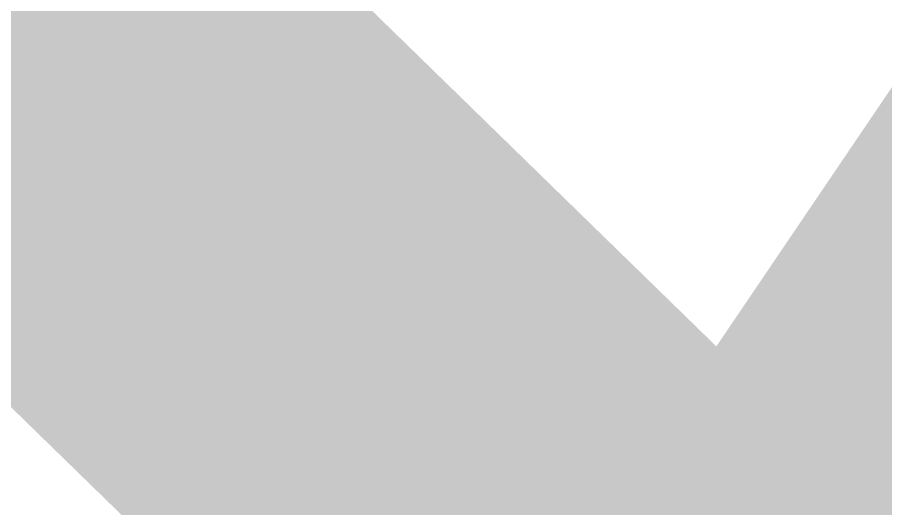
# Model space of a CAD drawing. Header units: metres. Extents: x 326467 to 340077, y 1811030 to 1824953.
# Drawn here: x 329597.005 to 329601.919, y 1813122.585 to 1813125.364 of the extents above; entities that cross this region are included whole.
import ezdxf

# ---------------------------------------------------------------- set-up
doc = ezdxf.new("R2010")
doc.units = ezdxf.units.M
doc.header["$MEASUREMENT"] = 0
for name, color, linetype in [('HIGH TIDE LINE', 6, 'Continuous'), ('MANGROOVE', 112, 'Continuous'), ('NDZ-200M FROM CRZ', 30, 'Continuous')]:
    doc.layers.add(name, color=color, linetype=linetype)

# ---------------------------------------------------------------- blocks, each defined once
blk = doc.blocks.new('16')
at = {"layer": 'MANGROOVE'}
h = blk.add_hatch(dxfattribs=at)
h.set_pattern_fill('GRASS', color=256, scale=0.606428, angle=-0.4421)
h.set_pattern_definition([(89.55787, (320150.772, 1810233.299), (-10.807394, 10.975486), [2.888115, -18.895414]), (44.55787, (320150.772, 1810233.299), (-10.807394, 10.975486), [2.888115, -12.515166]), (134.55787, (320150.772, 1810233.299), (-10.975486, -10.807394), [2.888115, -12.515166])])
h.paths.add_polyline_path([(329780.0607, 1813360.5542), (329809.3518, 1813454.4662), (329818.2703, 1813528.5882), (329809.1077, 1813593.6307), (329800.315, 1813649.6216), (329815.6565, 1813702.1831), (329825.5777, 1813735.4704), (329822.662, 1813756.1258), (329806.1124, 1813774.6915), (329782.8991, 1813783.6506), (329746.3758, 1813775.5914), (329720.9999, 1813768.0332), (329722.66, 1813750.0275), (329718.2744, 1813705.5849), (329714.0135, 1813677.3146), (329705.7103, 1813649.0754), (329705.6479, 1813640.9893), (329705.5231, 1813624.817), (329713.4207, 1813600.4962), (329717.2136, 1813568.1204), (329708.5984, 1813499.4505), (329704.3064, 1813467.1371), (329699.8271, 1813410.5653), (329691.555, 1813386.3692), (329687.2006, 1813345.9697), (329687.1694, 1813341.9266), (329687.107, 1813333.8405), (329678.8974, 1813317.7306), (329666.4581, 1813277.3934), (329654.1436, 1813253.2286), (329629.6082, 1813217.028), (329609.1776, 1813188.8825), (329584.7359, 1813164.8112), (329586.3286, 1813139.6231), (329597.1984, 1813125.0523), (329608.0987, 1813114.4322), (329629.163, 1813111.6357), (329670.2109, 1813136.7808), (329741.61, 1813218.9239), (329764.2463, 1813249.0401), (329776.4519, 1813293.7239)])
at = {"layer": 'HIGH TIDE LINE', "lineweight": 35, "const_width": 3.0321}
blk.add_lwpolyline([(329575.9022, 1813067.8399), (329588.2791, 1813100.0909), (329600.5624, 1813120.2126), (329608.7408, 1813132.2795), (329612.8145, 1813136.2913), (329633.1827, 1813156.3507), (329645.4347, 1813172.4294)], dxfattribs=at)
at = {"layer": 'MANGROOVE', "const_width": 3.0321, "flags": 128}
blk.add_lwpolyline([(329691.555, 1813386.3692), (329687.2006, 1813345.9697), (329687.1694, 1813341.9266), (329687.107, 1813333.8405), (329678.8974, 1813317.7306), (329666.4581, 1813277.3934), (329654.1436, 1813253.2286), (329629.6082, 1813217.028), (329609.1776, 1813188.8825), (329584.7359, 1813164.8112), (329586.3286, 1813139.6231), (329597.1984, 1813125.0523), (329608.0987, 1813114.4322), (329629.163, 1813111.6357), (329670.2109, 1813136.7808), (329741.61, 1813218.9239), (329764.2463, 1813249.0401), (329776.4519, 1813293.7239), (329780.0607, 1813360.5542), (329809.3518, 1813454.4662)], dxfattribs=at)
at = {"layer": 'NDZ-200M FROM CRZ', "const_width": 3.0321, "flags": 128}
blk.add_lwpolyline([(329645.4347, 1813172.4294), (329633.1827, 1813156.3507), (329612.8145, 1813136.2913), (329608.7408, 1813132.2795), (329600.5624, 1813120.2126), (329588.2791, 1813100.0909), (329575.9022, 1813067.8399)], dxfattribs=at)

msp = doc.modelspace()

# ---------------------------------------------------------------- block references
msp.add_blockref('16', (0, 0))

doc.saveas('drawing.dxf')
